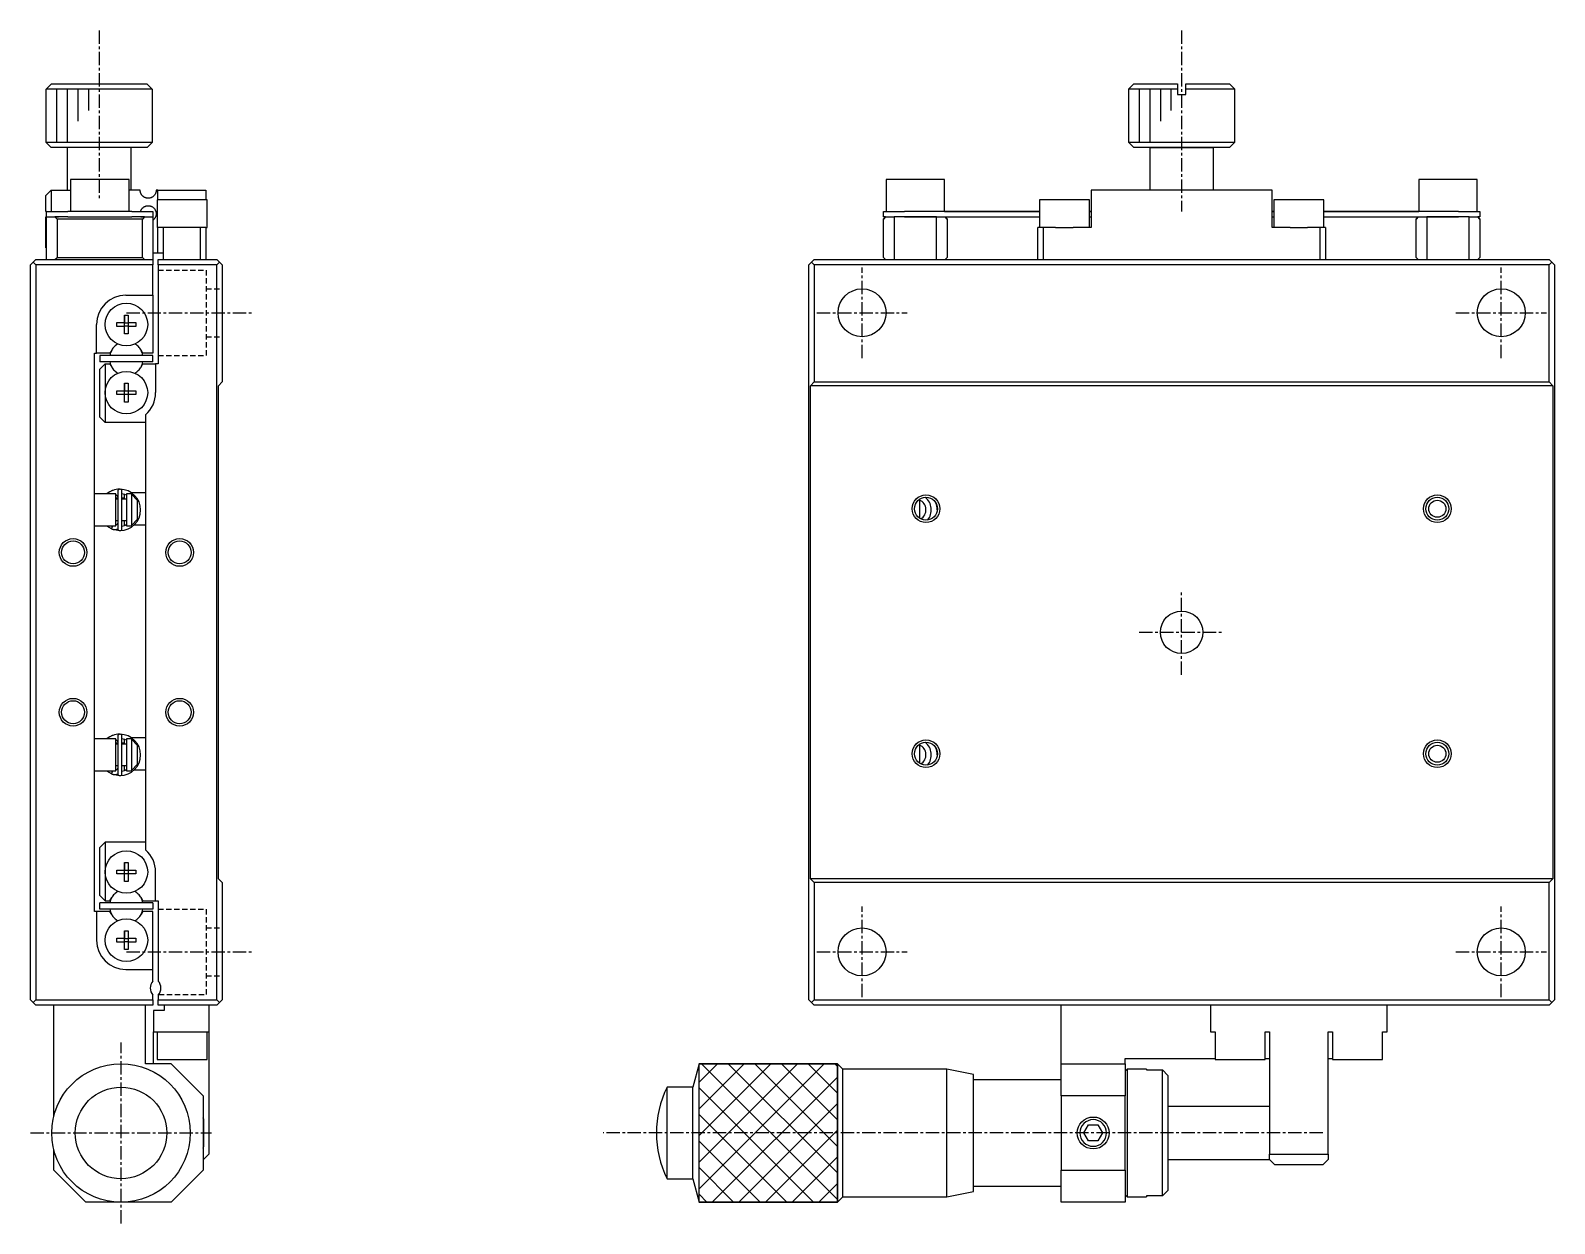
# Model space of a CAD drawing. Extents: x 10 to 370, y 10 to 243.
# Drawn here: x 227 to 370.1, y 87.5 to 199.5 of the extents above; entities that cross this region are included whole.
import ezdxf

# ---------------------------------------------------------------- set-up
doc = ezdxf.new("R2010")
doc.units = 0
doc.linetypes.add('CENTER', pattern=[2, 1.25, -0.25, 0.25, -0.25])
doc.linetypes.add('DASHED', pattern=[0.75, 0.5, -0.25])
doc.layers.get('0').update_dxf_attribs({"linetype": 'CONTINUOUS'})
doc.layers.add('CENTER', color=1, linetype='CENTER')

msp = doc.modelspace()

# ---------------------------------------------------------------- linework, layer by layer
at = {"color": 7, "linetype": 'CONTINUOUS'}
for p, q in [((228.45, 193.5), (228.466026, 193.5)), ((228.45, 193.5), (228.45, 189)), ((228.466026, 194), (228.967813, 194.5)), ((228.466026, 193.5), (228.466026, 194)), ((238.433974, 194), (228.466026, 194)), ((228.967813, 194.5), (237.932187, 194.5)), ((237.932187, 194.5), (238.433974, 194)), ((238.433974, 194), (238.433974, 193.5)), ((238.433974, 193.5), (238.45, 193.5)), ((238.45, 189), (238.45, 193.5)), ((330.555074, 194.5), (330.055074, 194)), ((334.655074, 194), (330.055074, 194)), ((330.055074, 194), (330.055074, 189)), ((330.555074, 194.5), (334.655074, 194.5)), ((334.655074, 194.5), (334.655074, 194)), ((334.655074, 194), (334.655074, 193.5)), ((334.655074, 193.5), (335.455074, 193.5)), ((335.455074, 194.5), (339.555074, 194.5)), ((335.455074, 194), (335.455074, 194.5)), ((340.055074, 194), (335.455074, 194)), ((335.455074, 193.5), (335.455074, 194)), ((340.055074, 194), (339.555074, 194.5)), ((340.055074, 189), (340.055074, 194)), ((228.45, 189), (238.45, 189)), ((228.45, 189), (228.95, 188.5)), ((237.95, 188.5), (238.45, 189)), ((330.055074, 189), (340.055074, 189)), ((330.055074, 189), (330.555074, 188.5)), ((339.555074, 188.5), (340.055074, 189)), ((237.95, 188.5), (228.95, 188.5)), ((230.45, 188.5), (230.45, 184.5)), ((236.45, 184.5), (236.45, 188.5)), ((332.055074, 188.5), (330.555074, 188.5)), ((339.555074, 188.5), (330.555074, 188.5)), ((335.055074, 188.5), (332.055074, 188.5)), ((332.055074, 188.5), (338.055074, 188.5)), ((332.055074, 188.5), (332.055074, 184.5)), ((338.055074, 188.5), (335.055074, 188.5)), ((339.555074, 188.5), (338.055074, 188.5)), ((338.055074, 184.5), (338.055074, 188.5)), ((236.25, 185.5), (230.75, 185.5)), ((230.75, 185.5), (230.75, 182.5)), ((236.25, 182.5), (236.25, 185.5)), ((312.805074, 185.5), (307.305074, 185.5)), ((307.305074, 185.5), (307.305074, 182.5)), ((312.805074, 182.5), (312.805074, 185.5)), ((362.805074, 185.5), (357.305074, 185.5)), ((357.305074, 185.5), (357.305074, 182.5)), ((362.805074, 182.5), (362.805074, 185.5)), ((228.95, 184.5), (228.45, 184)), ((228.45, 182.5), (228.45, 184)), ((228.95, 184.5), (228.95, 182.5)), ((228.95, 184.5), (230.75, 184.5)), ((237.3, 184.5), (236.25, 184.5)), ((237.30079, 184.465709), (237.3, 184.5)), ((237.303148, 184.431464), (237.30079, 184.465709)), ((237.307057, 184.397397), (237.303148, 184.431464)), ((237.3125, 184.363642), (237.307057, 184.397397)), ((237.319014, 184.332199), (237.3125, 184.363642)), ((237.326851, 184.301122), (237.319014, 184.332199)), ((237.335971, 184.270517), (237.326851, 184.301122)), ((237.346142, 184.240994), (237.335971, 184.270517)), ((237.357486, 184.212033), (237.346142, 184.240994)), ((237.369724, 184.184212), (237.357486, 184.212033)), ((237.383017, 184.157025), (237.369724, 184.184212)), ((237.39731, 184.130548), (237.383017, 184.157025)), ((237.406512, 184.114743), (237.39731, 184.130548)), ((237.416061, 184.099224), (237.406512, 184.114743)), ((237.436012, 184.069282), (237.416061, 184.099224)), ((237.457191, 184.040568), (237.436012, 184.069282)), ((237.479055, 184.013666), (237.457191, 184.040568)), ((237.501914, 183.988041), (237.479055, 184.013666)), ((237.525222, 183.964176), (237.501914, 183.988041)), ((237.549311, 183.9416), (237.525222, 183.964176)), ((237.573958, 183.920445), (237.549311, 183.9416)), ((237.600115, 183.899913), (237.573958, 183.920445)), ((237.626694, 183.880879), (237.600115, 183.899913)), ((237.653731, 183.863234), (237.626694, 183.880879)), ((237.680768, 183.847185), (237.653731, 183.863234)), ((237.708095, 183.832466), (237.680768, 183.847185)), ((237.735285, 183.819225), (237.708095, 183.832466)), ((237.762623, 183.807241), (237.735285, 183.819225)), ((237.789949, 183.796527), (237.762623, 183.807241)), ((237.824019, 183.784855), (237.789949, 183.796527)), ((237.858041, 183.774981), (237.824019, 183.784855)), ((237.902474, 183.764654), (237.858041, 183.774981)), ((237.946535, 183.757173), (237.902474, 183.764654)), ((237.990021, 183.752402), (237.946535, 183.757173)), ((238.021771, 183.750531), (237.990021, 183.752402)), ((238.053111, 183.750006), (238.021771, 183.750531)), ((238.081839, 183.750676), (238.053111, 183.750006)), ((238.110156, 183.752416), (238.081839, 183.750676)), ((238.146956, 183.756293), (238.110156, 183.752416)), ((238.182968, 183.761881), (238.146956, 183.756293)), ((238.218137, 183.76909), (238.182968, 183.761881)), ((238.268338, 183.782484), (238.218137, 183.76909)), ((238.316612, 183.798988), (238.268338, 183.782484)), ((238.362158, 183.818048), (238.316612, 183.798988)), ((238.405771, 183.839753), (238.362158, 183.818048)), ((238.447259, 183.863851), (238.405771, 183.839753)), ((238.485878, 183.889664), (238.447259, 183.863851)), ((238.522519, 183.917568), (238.485878, 183.889664)), ((238.557323, 183.94762), (238.522519, 183.917568)), ((238.589895, 183.979408), (238.557323, 183.94762)), ((238.620663, 184.013335), (238.589895, 183.979408)), ((238.649253, 184.049002), (238.620663, 184.013335)), ((238.676045, 184.087001), (238.649253, 184.049002)), ((238.70088, 184.127367), (238.676045, 184.087001)), ((238.721513, 184.165978), (238.70088, 184.127367)), ((238.734241, 184.192882), (238.721513, 184.165978)), ((238.746226, 184.221116), (238.734241, 184.192882)), ((238.757397, 184.250823), (238.746226, 184.221116)), ((238.765088, 184.273837), (238.757397, 184.250823)), ((238.772248, 184.297867), (238.765088, 184.273837)), ((238.776693, 184.31448), (238.772248, 184.297867)), ((238.780866, 184.331674), (238.776693, 184.31448)), ((238.784732, 184.349438), (238.780866, 184.331674)), ((238.788249, 184.36776), (238.784732, 184.349438)), ((238.791382, 184.386628), (238.788249, 184.36776)), ((238.79409, 184.406031), (238.791382, 184.386628)), ((238.79542, 184.417282), (238.79409, 184.406031)), ((238.796595, 184.428746), (238.79542, 184.417282)), ((238.797607, 184.440388), (238.796595, 184.428746)), ((238.798451, 184.45217), (238.797607, 184.440388)), ((238.799119, 184.464059), (238.798451, 184.45217)), ((238.799604, 184.476017), (238.799119, 184.464059)), ((238.7999, 184.488009), (238.799604, 184.476017)), ((238.8, 184.5), (238.7999, 184.488009)), ((238.95, 184.5), (238.8, 184.5)), ((243.6, 183.6), (238.9, 183.6)), ((238.9, 183.6), (238.9, 181)), ((238.95, 184.5), (243.45, 184.5)), ((238.95, 183.6), (238.95, 184.5)), ((243.45, 184.5), (243.45, 183.6)), ((243.6, 181), (243.6, 183.6)), ((326.405074, 183.6), (321.705074, 183.6)), ((321.705074, 183.6), (321.705074, 181)), ((326.405074, 181), (326.405074, 183.6)), ((333.805074, 184.5), (326.555074, 184.5)), ((326.555074, 184.5), (326.555074, 181)), ((336.305074, 184.5), (333.805074, 184.5)), ((343.555074, 184.5), (336.305074, 184.5)), ((343.555074, 181), (343.555074, 184.5)), ((348.405074, 183.6), (343.705074, 183.6)), ((343.705074, 183.6), (343.705074, 181)), ((348.405074, 181), (348.405074, 183.6)), ((228.5, 182.5), (228.45, 182.5)), ((228.45, 179.1), (228.45, 182)), ((228.45, 182), (228.5, 182)), ((228.5, 182), (228.5, 182.5)), ((228.5, 182.5), (230.5, 182.5)), ((228.5, 178), (228.5, 182)), ((228.5, 182), (229.3, 182)), ((229.5, 181.8), (229.3, 182)), ((229.3, 182), (229.62822, 182)), ((229.62822, 182), (229.3, 182)), ((237.5, 181.8), (229.5, 181.8)), ((229.5, 181.8), (229.5, 178.2)), ((230.5, 182), (229.62822, 182)), ((236.5, 182.5), (230.5, 182.5)), ((230.5, 182), (234.95, 182)), ((234.95, 182), (236.5, 182)), ((236.5, 182.5), (238.5, 182.5)), ((237.362908, 182), (236.5, 182)), ((237.327158, 182.5), (237.335495, 182.527993)), ((237.335495, 182.527993), (237.344888, 182.555567)), ((237.344888, 182.555567), (237.355298, 182.582646)), ((237.355298, 182.582646), (237.366904, 182.609644)), ((237.7, 182), (237.362908, 182)), ((237.366904, 182.609644), (237.379499, 182.636048)), ((237.37178, 182), (237.7, 182)), ((237.379499, 182.636048), (237.393279, 182.662237)), ((237.393279, 182.662237), (237.408003, 182.687735)), ((237.408003, 182.687735), (237.423612, 182.712478)), ((237.423612, 182.712478), (237.439505, 182.735653)), ((237.439505, 182.735653), (237.456147, 182.75808)), ((237.456147, 182.75808), (237.473479, 182.779712)), ((237.473479, 182.779712), (237.491729, 182.800832)), ((237.491729, 182.800832), (237.510598, 182.8211)), ((237.7, 182), (237.5, 181.8)), ((237.5, 178.2), (237.5, 181.8)), ((237.510598, 182.8211), (237.530312, 182.840762)), ((237.530312, 182.840762), (237.550568, 182.859523)), ((237.550568, 182.859523), (237.571298, 182.87736)), ((237.571298, 182.87736), (237.593102, 182.894763)), ((237.593102, 182.894763), (237.615309, 182.911183)), ((237.615309, 182.911183), (237.645876, 182.931807)), ((237.645876, 182.931807), (237.676978, 182.950655)), ((237.676978, 182.950655), (237.708462, 182.967721)), ((237.7, 182), (238.5, 182)), ((237.708462, 182.967721), (237.732589, 182.979522)), ((237.732589, 182.979522), (237.756837, 182.99033)), ((237.756837, 182.99033), (237.790616, 183.003719)), ((237.790616, 183.003719), (237.824608, 183.015331)), ((237.824608, 183.015331), (237.858551, 183.025153)), ((237.858551, 183.025153), (237.892848, 183.03335)), ((237.892848, 183.03335), (237.926925, 183.039833)), ((237.926925, 183.039833), (237.96117, 183.044721)), ((237.96117, 183.044721), (237.995052, 183.047984)), ((237.995052, 183.047984), (238.028636, 183.049696)), ((238.028636, 183.049696), (238.072279, 183.049669)), ((238.072279, 183.049669), (238.115215, 183.047159)), ((238.115215, 183.047159), (238.157152, 183.042306)), ((238.157152, 183.042306), (238.198603, 183.035131)), ((238.198603, 183.035131), (238.238913, 183.025818)), ((238.238913, 183.025818), (238.278554, 183.014327)), ((238.278554, 183.014327), (238.316957, 183.000881)), ((238.316957, 183.000881), (238.354227, 182.985526)), ((238.354227, 182.985526), (238.399826, 182.963417)), ((238.399826, 182.963417), (238.44352, 182.93847)), ((238.44352, 182.93847), (238.485088, 182.9109)), ((238.485088, 182.9109), (238.525076, 182.880349)), ((238.5, 182.5), (238.5, 182)), ((238.5, 182), (238.5, 178)), ((238.537649, 181.730175), (238.500025, 181.700018)), ((238.525076, 182.880349), (238.56287, 182.847234)), ((238.574103, 181.763515), (238.537649, 181.730175)), ((238.56287, 182.847234), (238.598959, 182.811026)), ((238.607972, 181.798831), (238.574103, 181.763515)), ((238.598959, 182.811026), (238.632774, 182.772096)), ((238.63976, 181.836661), (238.607972, 181.798831)), ((238.632774, 182.772096), (238.664433, 182.730084)), ((238.669311, 181.876971), (238.63976, 181.836661)), ((238.664433, 182.730084), (238.683077, 182.702136)), ((238.684395, 181.899946), (238.669311, 181.876971)), ((238.683077, 182.702136), (238.700821, 182.672739)), ((238.698844, 181.923833), (238.684395, 181.899946)), ((238.716853, 181.956748), (238.698844, 181.923833)), ((238.700821, 182.672739), (238.717572, 182.64183)), ((238.733682, 181.991626), (238.716853, 181.956748)), ((238.717572, 182.64183), (238.733341, 182.609104)), ((238.733341, 182.609104), (238.740765, 182.592137)), ((238.749222, 182.028727), (238.733682, 181.991626)), ((238.740765, 182.592137), (238.747902, 182.574651)), ((238.747902, 182.574651), (238.757042, 182.550193)), ((238.756338, 182.047833), (238.749222, 182.028727)), ((238.763096, 182.06763), (238.756338, 182.047833)), ((238.757042, 182.550193), (238.765588, 182.524585)), ((238.769462, 182.088166), (238.763096, 182.06763)), ((238.765588, 182.524585), (238.773467, 182.497726)), ((238.774202, 182.104979), (238.769462, 182.088166)), ((238.773467, 182.497726), (238.777194, 182.483545)), ((238.778667, 182.122387), (238.774202, 182.104979)), ((238.777194, 182.483545), (238.780716, 182.468979)), ((238.78282, 182.140383), (238.778667, 182.122387)), ((238.780716, 182.468979), (238.784015, 182.45402)), ((238.786622, 182.158964), (238.78282, 182.140383)), ((238.784015, 182.45402), (238.786662, 182.440808)), ((238.790032, 182.178126), (238.786622, 182.158964)), ((238.786662, 182.440808), (238.789122, 182.427251)), ((238.789122, 182.427251), (238.791377, 182.41337)), ((238.793013, 182.197864), (238.790032, 182.178126)), ((238.791377, 182.41337), (238.793408, 182.39919)), ((238.794639, 182.210507), (238.793013, 182.197864)), ((238.793408, 182.39919), (238.795197, 182.384734)), ((238.796072, 182.223411), (238.794639, 182.210507)), ((238.795197, 182.384734), (238.796724, 182.370024)), ((238.7973, 182.236533), (238.796072, 182.223411)), ((238.796724, 182.370024), (238.797695, 182.358695)), ((238.798312, 182.249828), (238.7973, 182.236533)), ((238.797695, 182.358695), (238.7985, 182.347191)), ((238.799096, 182.263254), (238.798312, 182.249828)), ((238.7985, 182.347191), (238.799135, 182.335554)), ((238.79964, 182.276766), (238.799096, 182.263254)), ((238.799135, 182.335554), (238.799596, 182.323823)), ((238.799596, 182.323823), (238.799881, 182.312039)), ((238.799907, 182.28847), (238.79964, 182.276766)), ((238.799881, 182.312039), (238.799986, 182.300241)), ((238.799986, 182.300241), (238.799907, 182.28847)), ((307.055074, 182), (307.055074, 182.5)), ((307.055074, 182.5), (309.055074, 182.5)), ((307.055074, 182.5), (307.305074, 182.5)), ((307.255074, 182), (307.055074, 181.8)), ((307.055074, 181.8), (307.255074, 182)), ((307.255074, 182), (307.055074, 182)), ((307.055074, 178.2), (307.055074, 181.8)), ((307.255074, 182), (308.055074, 182)), ((308.055074, 182), (308.055074, 178)), ((309.055074, 182), (308.055074, 182)), ((321.705074, 182.5), (309.055074, 182.5)), ((312.055074, 182), (309.055074, 182)), ((309.055074, 182), (312.055074, 182)), ((312.055074, 178), (312.055074, 182)), ((312.055074, 182), (321.705074, 182)), ((312.805074, 182.5), (321.705074, 182.5)), ((313.055074, 181.8), (312.855074, 182)), ((312.855074, 182), (313.055074, 181.8)), ((313.055074, 181.8), (313.055074, 178.2)), ((326.405074, 182.500001), (326.555074, 182.500001)), ((326.555074, 182.5), (326.405074, 182.5)), ((326.405074, 182.5), (326.555074, 182.5)), ((326.555074, 182.5), (326.405074, 182.5)), ((326.405074, 182), (326.555074, 182)), ((343.555074, 182.500001), (343.705074, 182.500001)), ((343.705074, 182.5), (343.555074, 182.5)), ((343.555074, 182.5), (343.705074, 182.5)), ((343.705074, 182.5), (343.555074, 182.5)), ((343.555074, 182), (343.705074, 182)), ((348.405074, 182.5), (357.305074, 182.5)), ((361.055074, 182.5), (348.405074, 182.5)), ((348.405074, 182), (358.055074, 182)), ((357.255074, 182), (357.055074, 181.8)), ((357.055074, 181.8), (357.255074, 182)), ((357.055074, 178.2), (357.055074, 181.8)), ((358.055074, 182), (358.055074, 178)), ((361.055074, 182), (358.055074, 182)), ((358.055074, 182), (361.055074, 182)), ((361.055074, 182.5), (363.055074, 182.5)), ((362.055074, 182), (361.055074, 182)), ((362.055074, 182), (362.855074, 182)), ((362.055074, 178), (362.055074, 182)), ((362.805074, 182.5), (363.055074, 182.5)), ((363.055074, 181.8), (362.855074, 182)), ((362.855074, 182), (363.055074, 181.8)), ((363.055074, 182), (362.855074, 182)), ((363.055074, 182.5), (363.055074, 182)), ((363.055074, 181.8), (363.055074, 178.2)), ((238.9, 181), (238.95, 181)), ((238.95, 178.6), (238.95, 181)), ((239.45, 181), (238.95, 181)), ((239.45, 181), (239.45, 178.6)), ((242.95, 181), (239.45, 181)), ((242.95, 178), (242.95, 181)), ((243.45, 181), (242.95, 181)), ((243.45, 181), (243.6, 181)), ((243.45, 181), (243.45, 178)), ((321.555074, 178), (321.555074, 181)), ((322.055074, 181), (321.555074, 181)), ((322.055074, 181), (322.055074, 178)), ((323.228938, 181), (322.055074, 181)), ((323.228938, 181), (324.88121, 181)), ((326.555074, 181), (324.88121, 181)), ((345.228938, 181), (343.555074, 181)), ((345.228938, 181), (346.88121, 181)), ((348.055074, 181), (346.88121, 181)), ((348.055074, 178), (348.055074, 181)), ((348.555074, 181), (348.055074, 181)), ((348.555074, 181), (348.555074, 178)), ((228.45, 179.1), (228.5, 179.05)), ((227, 177.5), (227.25, 177.75)), ((227, 108.5), (227, 177.5)), ((227.25, 177.75), (227.5, 178)), ((227.5, 177.5), (227.25, 177.75)), ((227.5, 178), (238.5, 178)), ((227.5, 177.5), (227.5, 108.5)), ((238.5, 177.5), (227.5, 177.5)), ((229.3, 178), (229.5, 178.2)), ((229.5, 178.2), (237.5, 178.2)), ((237.5, 178.2), (237.7, 178)), ((238.95, 178.6), (238.5, 178.6)), ((238.5, 178), (238.5, 177.5)), ((238.5, 174.65), (238.5, 177.5)), ((239.45, 178.6), (238.95, 178.6)), ((239, 177.5), (239, 178)), ((239, 178), (244.5, 178)), ((244.5, 177.5), (239, 177.5)), ((239, 177.5), (239, 168.2)), ((239.45, 178.6), (239.45, 178)), ((244.5, 178), (244.75, 177.75)), ((244.75, 177.75), (244.5, 177.5)), ((244.5, 108.5), (244.5, 177.5)), ((245, 177.5), (244.75, 177.75)), ((245, 177.5), (245, 166.5)), ((300.305074, 177.75), (300.055074, 177.5)), ((300.055074, 108.5), (300.055074, 177.5)), ((300.555074, 178), (300.305074, 177.75)), ((300.555074, 177.5), (300.305074, 177.75)), ((300.555074, 178), (369.555074, 178)), ((300.555074, 177.5), (300.555074, 166.5)), ((369.555074, 177.5), (300.555074, 177.5)), ((307.055074, 178.2), (307.255074, 178)), ((312.855074, 178), (313.055074, 178.2)), ((357.055074, 178.2), (357.255074, 178)), ((362.855074, 178), (363.055074, 178.2)), ((369.805074, 177.75), (369.555074, 178)), ((369.805074, 177.75), (369.555074, 177.5)), ((369.555074, 166.5), (369.555074, 177.5)), ((370.055074, 177.5), (369.805074, 177.75)), ((370.055074, 177.5), (370.055074, 108.5)), ((235.95, 174.65), (238.5, 174.65)), ((238.5, 174.65), (238.5, 169.2)), ((233.2, 169.2), (233.2, 171.9)), ((235.113639, 171.72), (235.113639, 172.08)), ((235.113639, 172.08), (235.82, 172.08)), ((235.82, 171.72), (235.113639, 171.72)), ((235.82, 172.786361), (236.18, 172.786361)), ((235.82, 172.08), (235.82, 172.786361)), ((235.82, 172.786361), (235.82, 172.08)), ((235.830372, 172.069628), (235.82, 172.08)), ((235.830372, 171.730372), (235.82, 171.72)), ((235.82, 171.013639), (235.82, 171.72)), ((235.82, 171.013639), (235.82, 171.72)), ((235.830372, 172.069628), (236.169628, 172.069628)), ((235.830372, 171.730372), (235.830372, 172.069628)), ((236.169628, 171.730372), (235.830372, 171.730372)), ((236.169628, 172.069628), (236.18, 172.08)), ((236.169628, 172.069628), (236.169628, 171.730372)), ((236.169628, 171.730372), (236.18, 171.72)), ((236.18, 172.786361), (236.18, 172.08)), ((236.18, 172.08), (236.886361, 172.08)), ((236.18, 171.72), (236.18, 171.013639)), ((236.886361, 171.72), (236.18, 171.72)), ((236.886361, 172.08), (236.886361, 171.72)), ((236.18, 171.013639), (235.82, 171.013639)), ((233, 169.2), (233.2, 169.2)), ((233, 116.8), (233, 169.2)), ((234.455588, 169.2), (233.2, 169.2)), ((238.5, 169), (233.5, 169)), ((233.5, 169), (233.5, 168.4)), ((234.625185, 169.49375), (234.455588, 169.2)), ((237.544412, 169.2), (237.374815, 169.49375)), ((238.5, 169.2), (237.544412, 169.2)), ((238.5, 168.4), (238.5, 169)), ((238.5, 168.4), (233.5, 168.4)), ((233.5, 167.7), (234, 168.2)), ((233.5, 163.2), (233.5, 167.7)), ((234, 168.2), (234, 165.5)), ((234, 168.2), (234.455588, 168.2)), ((234.455588, 168.2), (234.625185, 167.90625)), ((237.374815, 167.90625), (237.544412, 168.2)), ((237.544412, 168.2), (238.75, 168.2)), ((239, 168.2), (238.75, 168.2)), ((238.75, 168.2), (238.75, 165.5)), ((235.82, 166.386361), (236.18, 166.386361)), ((235.82, 165.68), (235.82, 166.386361)), ((235.82, 166.386361), (235.82, 165.68)), ((236.18, 166.386361), (236.18, 165.68)), ((244.65, 166.15), (245, 166.5)), ((244.65, 119.85), (244.65, 166.15)), ((300.205074, 166.15), (300.555074, 166.5)), ((300.205074, 119.85), (300.205074, 166.15)), ((369.905074, 166.15), (300.205074, 166.15)), ((300.555074, 166.5), (369.555074, 166.5)), ((369.555074, 166.5), (369.905074, 166.15)), ((369.905074, 166.15), (369.905074, 119.85)), ((234, 165.5), (234, 162.7)), ((235.113639, 165.32), (235.113639, 165.68)), ((235.113639, 165.68), (235.82, 165.68)), ((235.82, 165.32), (235.113639, 165.32)), ((235.830372, 165.669628), (235.82, 165.68)), ((235.830372, 165.330372), (235.82, 165.32)), ((235.82, 164.613639), (235.82, 165.32)), ((235.82, 164.613639), (235.82, 165.32)), ((236.18, 164.613639), (235.82, 164.613639)), ((235.830372, 165.669628), (236.169628, 165.669628)), ((235.830372, 165.330372), (235.830372, 165.669628)), ((236.169628, 165.330372), (235.830372, 165.330372)), ((236.169628, 165.669628), (236.18, 165.68)), ((236.169628, 165.669628), (236.169628, 165.330372)), ((236.169628, 165.330372), (236.18, 165.32)), ((236.18, 165.68), (236.886361, 165.68)), ((236.18, 165.32), (236.18, 164.613639)), ((236.886361, 165.32), (236.18, 165.32)), ((236.886361, 165.68), (236.886361, 165.32)), ((234, 162.7), (233.5, 163.2)), ((237.8, 163.420938), (237.8, 155.675)), ((237.8, 162.7), (234, 162.7)), ((235, 156), (233, 156)), ((234.628338, 156.277274), (234.610415, 156.269492)), ((234.665157, 156.292762), (234.628106, 156.278165)), ((234.628106, 156.278165), (234.629372, 156.278433)), ((234.631769, 156.277931), (234.629372, 156.278433)), ((234.629372, 156.278433), (234.629678, 156.277705)), ((234.667969, 156.29377), (234.665157, 156.292762)), ((234.669398, 156.294277), (234.667969, 156.29377)), ((234.673707, 156.295784), (234.669398, 156.294277)), ((234.6749, 156.296196), (234.673707, 156.295784)), ((234.676817, 156.296852), (234.6749, 156.296196)), ((234.677866, 156.297209), (234.676817, 156.296852)), ((234.680506, 156.298097), (234.677866, 156.297209)), ((234.682599, 156.298793), (234.680506, 156.298097)), ((234.683862, 156.29921), (234.682599, 156.298793)), ((234.685039, 156.299595), (234.683862, 156.29921)), ((234.686351, 156.300022), (234.685039, 156.299595)), ((235, 153), (235, 156)), ((235.198494, 156.240091), (235.198494, 152.740091)), ((235.588494, 152.740091), (235.588494, 156.240091)), ((235.588548, 156.033404), (236.000149, 155.922858)), ((235.8, 155.991877), (235.8, 155.5)), ((236, 156), (236, 153)), ((236.5, 156), (236, 156)), ((237.8, 156.1), (236.482073, 156.1)), ((236.5, 155.945683), (236.5, 156)), ((236.5, 153.054317), (236.5, 155.945683)), ((236.5, 155.945683), (237, 155.416515)), ((235.198494, 155.6), (235, 155.6)), ((235.198494, 155.5), (235, 155.5)), ((235.000019, 155.925362), (235.00277, 155.924337)), ((235.00277, 155.924337), (235.016743, 155.918646)), ((235.016743, 155.918646), (235.030409, 155.912255)), ((235.030409, 155.912255), (235.043733, 155.905183)), ((235.043733, 155.905183), (235.056682, 155.897449)), ((235.056682, 155.897449), (235.069223, 155.889076)), ((235.069223, 155.889076), (235.081327, 155.880086)), ((235.081327, 155.880086), (235.092964, 155.870503)), ((235.092964, 155.870503), (235.104106, 155.860353)), ((235.104106, 155.860353), (235.114726, 155.849664)), ((235.114726, 155.849664), (235.124801, 155.838462)), ((235.124801, 155.838462), (235.134307, 155.826777)), ((235.134307, 155.826777), (235.143222, 155.81464)), ((235.143222, 155.81464), (235.151527, 155.80208)), ((235.151527, 155.80208), (235.159202, 155.789129)), ((235.159202, 155.789129), (235.166231, 155.775819)), ((235.166231, 155.775819), (235.172599, 155.762184)), ((235.172599, 155.762184), (235.178292, 155.748256)), ((235.178292, 155.748256), (235.183297, 155.73407)), ((235.183297, 155.73407), (235.187604, 155.719659)), ((235.187604, 155.719659), (235.191205, 155.705057)), ((235.191205, 155.705057), (235.194091, 155.690301)), ((235.194091, 155.690301), (235.196256, 155.675423)), ((235.196256, 155.675423), (235.197697, 155.660461)), ((235.197697, 155.660461), (235.19841, 155.645448)), ((235.19841, 155.645448), (235.198494, 155.638411)), ((235.8, 155.6), (235.588494, 155.6)), ((236, 155.5), (235.588494, 155.5)), ((237, 155.416515), (237, 153.583485)), ((237.8, 155.675), (237.8, 153.525)), ((310.455074, 155.416515), (310.455074, 155.492448)), ((310.455074, 155.416515), (310.455074, 153.708022)), ((235, 153.5), (235.198494, 153.5)), ((235.03802, 153.071862), (235.024582, 153.0651)), ((235.051097, 153.07929), (235.03802, 153.071862)), ((235.063781, 153.087362), (235.051097, 153.07929)), ((235.076043, 153.096056), (235.063781, 153.087362)), ((235.087853, 153.105351), (235.076043, 153.096056)), ((235.099183, 153.115219), (235.087853, 153.105351)), ((235.110006, 153.125637), (235.099183, 153.115219)), ((235.120299, 153.136577), (235.110006, 153.125637)), ((235.130037, 153.148011), (235.120299, 153.136577)), ((235.139199, 153.15991), (235.130037, 153.148011)), ((235.147764, 153.172245), (235.139199, 153.15991)), ((235.155712, 153.184985), (235.147764, 153.172245)), ((235.163027, 153.198099), (235.155712, 153.184985)), ((235.169691, 153.211556), (235.163027, 153.198099)), ((235.175691, 153.225322), (235.169691, 153.211556)), ((235.181013, 153.239365), (235.175691, 153.225322)), ((235.185646, 153.253651), (235.181013, 153.239365)), ((235.189578, 153.268147), (235.185646, 153.253651)), ((235.192802, 153.282819), (235.189578, 153.268147)), ((235.195311, 153.297631), (235.192802, 153.282819)), ((235.197098, 153.312549), (235.195311, 153.297631)), ((235.19816, 153.327538), (235.197098, 153.312549)), ((235.198494, 153.341772), (235.19816, 153.327538)), ((235.588494, 153.5), (236, 153.5)), ((235.8, 153.5), (235.8, 153.1)), ((235.8, 153.1), (236, 153.1)), ((237, 153.583485), (236.5, 153.054317)), ((236.751317, 153.1), (237.8, 153.1)), ((237.8, 153.525), (237.8, 132.675)), ((312.122177, 154.490091), (312.122177, 154.46994)), ((233, 153), (235, 153)), ((234.145563, 152.999777), (234.628526, 152.702829)), ((234.59923, 152.715658), (235.366346, 152.546374)), ((234.619421, 152.706754), (234.7237, 153.00001)), ((234.624753, 152.711491), (234.624924, 152.716823)), ((234.625116, 152.707294), (234.624753, 152.711491)), ((234.624924, 152.716823), (234.62563, 152.723253)), ((234.626011, 152.704259), (234.625116, 152.707294)), ((234.62563, 152.723253), (234.626864, 152.730739)), ((234.627433, 152.702407), (234.626011, 152.704259)), ((234.626864, 152.730739), (234.628619, 152.739231)), ((234.629372, 152.70175), (234.627433, 152.702407)), ((234.628106, 152.702018), (234.658283, 152.689943)), ((234.628619, 152.739231), (234.630883, 152.748672)), ((234.630883, 152.748672), (234.633641, 152.758999)), ((234.633641, 152.758999), (234.636875, 152.770143)), ((234.636875, 152.770143), (234.640562, 152.78203)), ((234.640562, 152.78203), (234.644679, 152.79458)), ((234.644679, 152.79458), (234.649197, 152.807709)), ((234.649197, 152.807709), (234.654087, 152.82133)), ((234.654087, 152.82133), (234.659315, 152.835351)), ((234.658283, 152.689943), (234.690714, 152.678761)), ((234.659315, 152.835351), (234.664848, 152.849679)), ((234.664848, 152.849679), (234.670647, 152.864219)), ((234.670647, 152.864219), (234.676675, 152.878872)), ((234.676675, 152.878872), (234.682891, 152.893542)), ((234.682891, 152.893542), (234.689253, 152.90813)), ((234.689253, 152.90813), (234.695719, 152.922539)), ((234.690714, 152.678761), (234.723654, 152.669216)), ((234.695719, 152.922539), (234.702246, 152.936672)), ((234.702246, 152.936672), (234.70879, 152.950435)), ((234.70879, 152.950435), (234.715308, 152.963737)), ((234.715308, 152.963737), (234.721755, 152.976487)), ((234.721755, 152.976487), (234.728089, 152.988602)), ((234.723654, 152.669216), (234.75702, 152.66133)), ((234.728089, 152.988602), (234.734268, 153)), ((234.75702, 152.66133), (234.79073, 152.655123)), ((234.79073, 152.655123), (234.824702, 152.650608)), ((234.824702, 152.650608), (234.858853, 152.647797)), ((234.858853, 152.647797), (234.893099, 152.646696)), ((234.893099, 152.646696), (234.927357, 152.647307)), ((234.927357, 152.647307), (234.961541, 152.649629)), ((234.961541, 152.649629), (234.99557, 152.653656)), ((234.99557, 152.653656), (235.02936, 152.659379)), ((235.010817, 153.059022), (235.000023, 153.054822)), ((235.024582, 153.0651), (235.010817, 153.059022)), ((235.02936, 152.659379), (235.062829, 152.666783)), ((235.062829, 152.666783), (235.095893, 152.67585)), ((235.095893, 152.67585), (235.128473, 152.686559)), ((235.128473, 152.686559), (235.160489, 152.698885)), ((235.160489, 152.698885), (235.191862, 152.712796)), ((235.191862, 152.712796), (235.20001, 152.716721)), ((236.00019, 153.057679), (235.588515, 152.946464)), ((236, 153), (236.5, 153)), ((236.5, 153), (236.5, 153.054317)), ((234.628338, 133.277274), (234.610415, 133.269492)), ((234.665157, 133.292762), (234.628106, 133.278165)), ((234.628106, 133.278165), (234.629372, 133.278433)), ((234.631769, 133.277931), (234.629372, 133.278433)), ((234.629372, 133.278433), (234.629678, 133.277705)), ((234.667969, 133.29377), (234.665157, 133.292762)), ((234.669398, 133.294277), (234.667969, 133.29377)), ((234.673707, 133.295784), (234.669398, 133.294277)), ((234.6749, 133.296196), (234.673707, 133.295784)), ((234.676817, 133.296852), (234.6749, 133.296196)), ((234.677866, 133.297209), (234.676817, 133.296852)), ((234.680506, 133.298097), (234.677866, 133.297209)), ((234.682599, 133.298793), (234.680506, 133.298097)), ((234.683862, 133.29921), (234.682599, 133.298793)), ((234.685039, 133.299595), (234.683862, 133.29921)), ((234.686351, 133.300022), (234.685039, 133.299595)), ((235.198494, 133.240091), (235.198494, 129.740091)), ((235.588494, 129.740091), (235.588494, 133.240091)), ((237.8, 133.1), (236.482073, 133.1)), ((235, 133), (233, 133)), ((235, 130), (235, 133)), ((235.198494, 132.6), (235, 132.6)), ((235.198494, 132.5), (235, 132.5)), ((235.000019, 132.925362), (235.00277, 132.924337)), ((235.00277, 132.924337), (235.016743, 132.918646)), ((235.016743, 132.918646), (235.030409, 132.912255)), ((235.030409, 132.912255), (235.043733, 132.905183)), ((235.043733, 132.905183), (235.056682, 132.897449)), ((235.056682, 132.897449), (235.069223, 132.889076)), ((235.069223, 132.889076), (235.081327, 132.880086)), ((235.081327, 132.880086), (235.092964, 132.870503)), ((235.092964, 132.870503), (235.104106, 132.860353)), ((235.104106, 132.860353), (235.114726, 132.849664)), ((235.114726, 132.849664), (235.124801, 132.838462)), ((235.124801, 132.838462), (235.134307, 132.826777)), ((235.134307, 132.826777), (235.143222, 132.81464)), ((235.143222, 132.81464), (235.151527, 132.80208)), ((235.151527, 132.80208), (235.159202, 132.789129)), ((235.159202, 132.789129), (235.166231, 132.775819)), ((235.166231, 132.775819), (235.172599, 132.762184)), ((235.172599, 132.762184), (235.178292, 132.748256)), ((235.178292, 132.748256), (235.183297, 132.73407)), ((235.183297, 132.73407), (235.187604, 132.719659)), ((235.187604, 132.719659), (235.191205, 132.705057)), ((235.191205, 132.705057), (235.194091, 132.690301)), ((235.194091, 132.690301), (235.196256, 132.675423)), ((235.196256, 132.675423), (235.197697, 132.660461)), ((235.197697, 132.660461), (235.19841, 132.645448)), ((235.19841, 132.645448), (235.198494, 132.638411)), ((235.8, 132.6), (235.588494, 132.6)), ((236, 132.5), (235.588494, 132.5)), ((235.588548, 133.033404), (236.000149, 132.922858)), ((235.8, 132.991877), (235.8, 132.5)), ((236, 133), (236, 130)), ((236.5, 133), (236, 133)), ((236.5, 132.945683), (236.5, 133)), ((236.5, 130.054317), (236.5, 132.945683)), ((236.5, 132.945683), (237, 132.416515)), ((237, 132.416515), (237, 130.583485)), ((237.8, 132.675), (237.8, 130.525)), ((310.455074, 132.416515), (310.455074, 132.492448)), ((310.455074, 132.416515), (310.455074, 130.708022)), ((235, 130.5), (235.198494, 130.5)), ((235.155712, 130.184985), (235.147764, 130.172245)), ((235.163027, 130.198099), (235.155712, 130.184985)), ((235.169691, 130.211556), (235.163027, 130.198099)), ((235.175691, 130.225322), (235.169691, 130.211556)), ((235.181013, 130.239365), (235.175691, 130.225322)), ((235.185646, 130.253651), (235.181013, 130.239365)), ((235.189578, 130.268147), (235.185646, 130.253651)), ((235.192802, 130.282819), (235.189578, 130.268147)), ((235.195311, 130.297631), (235.192802, 130.282819)), ((235.197098, 130.312549), (235.195311, 130.297631)), ((235.19816, 130.327538), (235.197098, 130.312549)), ((235.198494, 130.341772), (235.19816, 130.327538)), ((235.588494, 130.5), (236, 130.5)), ((235.8, 130.5), (235.8, 130.1)), ((237, 130.583485), (236.5, 130.054317)), ((237.8, 130.525), (237.8, 122.579062)), ((312.122177, 131.490091), (312.122177, 131.46994)), ((233, 130), (235, 130)), ((234.145563, 129.999777), (234.628526, 129.702829)), ((234.59923, 129.715658), (234.6189, 129.706991)), ((234.6189, 129.706991), (235.366346, 129.546374)), ((234.619421, 129.706754), (234.7237, 130.00001)), ((234.624753, 129.711491), (234.624924, 129.716823)), ((234.625116, 129.707294), (234.624753, 129.711491)), ((234.624924, 129.716823), (234.62563, 129.723253)), ((234.626011, 129.704259), (234.625116, 129.707294)), ((234.62563, 129.723253), (234.626864, 129.730739)), ((234.627433, 129.702407), (234.626011, 129.704259)), ((234.626864, 129.730739), (234.628619, 129.739231)), ((234.629372, 129.70175), (234.627433, 129.702407)), ((234.628106, 129.702018), (234.658283, 129.689943)), ((234.628619, 129.739231), (234.630883, 129.748672)), ((234.630883, 129.748672), (234.633641, 129.758999)), ((234.633641, 129.758999), (234.636875, 129.770143)), ((234.636875, 129.770143), (234.640562, 129.78203)), ((234.640562, 129.78203), (234.644679, 129.79458)), ((234.644679, 129.79458), (234.649197, 129.807709)), ((234.649197, 129.807709), (234.654087, 129.82133)), ((234.654087, 129.82133), (234.659315, 129.835351)), ((234.658283, 129.689943), (234.690714, 129.678761)), ((234.659315, 129.835351), (234.664848, 129.849679)), ((234.664848, 129.849679), (234.670647, 129.864219)), ((234.670647, 129.864219), (234.676675, 129.878872)), ((234.676675, 129.878872), (234.682891, 129.893542)), ((234.682891, 129.893542), (234.689253, 129.90813)), ((234.689253, 129.90813), (234.695719, 129.922539)), ((234.690714, 129.678761), (234.723654, 129.669216)), ((234.695719, 129.922539), (234.702246, 129.936672)), ((234.702246, 129.936672), (234.70879, 129.950435)), ((234.70879, 129.950435), (234.715308, 129.963737)), ((234.715308, 129.963737), (234.721755, 129.976487)), ((234.721755, 129.976487), (234.728089, 129.988602)), ((234.723654, 129.669216), (234.75702, 129.66133)), ((234.728089, 129.988602), (234.734268, 130)), ((234.75702, 129.66133), (234.79073, 129.655123)), ((234.79073, 129.655123), (234.824702, 129.650608)), ((234.824702, 129.650608), (234.858853, 129.647797)), ((234.858853, 129.647797), (234.893099, 129.646696)), ((234.893099, 129.646696), (234.927357, 129.647307)), ((234.927357, 129.647307), (234.961541, 129.649629)), ((234.961541, 129.649629), (234.99557, 129.653656)), ((234.99557, 129.653656), (235.02936, 129.659379)), ((235.010817, 130.059022), (235.000023, 130.054822)), ((235.024582, 130.0651), (235.010817, 130.059022)), ((235.03802, 130.071862), (235.024582, 130.0651)), ((235.02936, 129.659379), (235.062829, 129.666783)), ((235.051097, 130.07929), (235.03802, 130.071862)), ((235.063781, 130.087362), (235.051097, 130.07929)), ((235.062829, 129.666783), (235.095893, 129.67585)), ((235.076043, 130.096056), (235.063781, 130.087362)), ((235.087853, 130.105351), (235.076043, 130.096056)), ((235.099183, 130.115219), (235.087853, 130.105351)), ((235.095893, 129.67585), (235.128473, 129.686559)), ((235.110006, 130.125637), (235.099183, 130.115219)), ((235.120299, 130.136577), (235.110006, 130.125637)), ((235.130037, 130.148011), (235.120299, 130.136577)), ((235.128473, 129.686559), (235.160489, 129.698885)), ((235.139199, 130.15991), (235.130037, 130.148011)), ((235.147764, 130.172245), (235.139199, 130.15991)), ((235.160489, 129.698885), (235.191862, 129.712796)), ((235.191862, 129.712796), (235.20001, 129.716721)), ((236.00019, 130.057679), (235.588515, 129.946464)), ((235.8, 130.1), (236, 130.1)), ((236, 130), (236.5, 130)), ((236.5, 130), (236.5, 130.054317)), ((236.751317, 130.1), (237.8, 130.1)), ((233.5, 122.8), (234, 123.3)), ((234, 123.3), (234, 120.5)), ((237.8, 123.3), (234, 123.3)), ((233.5, 118.3), (233.5, 122.8)), ((234, 120.5), (234, 117.8)), ((235.113639, 120.32), (235.113639, 120.68)), ((235.113639, 120.68), (235.82, 120.68)), ((235.82, 120.32), (235.113639, 120.32)), ((235.82, 121.386361), (236.18, 121.386361)), ((235.82, 120.68), (235.82, 121.386361)), ((235.82, 121.386361), (235.82, 120.68)), ((235.830372, 120.669628), (235.82, 120.68)), ((235.830372, 120.330372), (235.82, 120.32)), ((235.82, 119.613639), (235.82, 120.32)), ((235.82, 119.613639), (235.82, 120.32)), ((235.830372, 120.669628), (236.169628, 120.669628)), ((235.830372, 120.330372), (235.830372, 120.669628)), ((236.169628, 120.330372), (235.830372, 120.330372)), ((236.169628, 120.669628), (236.18, 120.68)), ((236.169628, 120.669628), (236.169628, 120.330372)), ((236.169628, 120.330372), (236.18, 120.32)), ((236.18, 121.386361), (236.18, 120.68)), ((236.18, 120.68), (236.886361, 120.68)), ((236.18, 120.32), (236.18, 119.613639)), ((236.886361, 120.32), (236.18, 120.32)), ((236.886361, 120.68), (236.886361, 120.32)), ((238.75, 117.8), (238.75, 120.5)), ((236.18, 119.613639), (235.82, 119.613639)), ((245, 119.5), (244.65, 119.85)), ((245, 119.5), (245, 108.5)), ((300.555074, 119.5), (300.205074, 119.85)), ((369.905074, 119.85), (300.205074, 119.85)), ((369.555074, 119.5), (300.555074, 119.5)), ((300.555074, 119.5), (300.555074, 108.5)), ((369.905074, 119.85), (369.555074, 119.5)), ((369.555074, 108.5), (369.555074, 119.5)), ((234, 117.8), (233.5, 118.3)), ((233.5, 117), (233.5, 117.6)), ((238.5, 117.6), (233.5, 117.6)), ((234, 117.8), (234.455588, 117.8)), ((234.455588, 117.8), (234.625185, 118.09375)), ((237.374815, 118.09375), (237.544412, 117.8)), ((237.544412, 117.8), (238.75, 117.8)), ((238.5, 117.6), (238.5, 117)), ((238.75, 117.8), (239, 117.8)), ((239, 117.8), (239, 110.261438)), ((233.2, 116.8), (233, 116.8)), ((233.2, 116.8), (233.2, 114.1)), ((234.455588, 116.8), (233.2, 116.8)), ((238.5, 117), (233.5, 117)), ((234.625185, 116.50625), (234.455588, 116.8)), ((237.544412, 116.8), (237.374815, 116.50625)), ((238.5, 116.8), (237.544412, 116.8)), ((238.5, 111.35), (238.5, 116.8)), ((235.82, 114.986361), (236.18, 114.986361)), ((235.82, 114.28), (235.82, 114.986361)), ((235.82, 114.986361), (235.82, 114.28)), ((236.18, 114.986361), (236.18, 114.28)), ((235.113639, 113.92), (235.113639, 114.28)), ((235.113639, 114.28), (235.82, 114.28)), ((235.82, 113.92), (235.113639, 113.92)), ((235.830372, 114.269628), (235.82, 114.28)), ((235.830372, 113.930372), (235.82, 113.92)), ((235.82, 113.213639), (235.82, 113.92)), ((235.82, 113.213639), (235.82, 113.92)), ((236.18, 113.213639), (235.82, 113.213639)), ((235.830372, 114.269628), (236.169628, 114.269628)), ((235.830372, 113.930372), (235.830372, 114.269628)), ((236.169628, 113.930372), (235.830372, 113.930372)), ((236.169628, 114.269628), (236.18, 114.28)), ((236.169628, 114.269628), (236.169628, 113.930372)), ((236.169628, 113.930372), (236.18, 113.92)), ((236.18, 114.28), (236.886361, 114.28)), ((236.18, 113.92), (236.18, 113.213639)), ((236.886361, 113.92), (236.18, 113.92)), ((236.886361, 114.28), (236.886361, 113.92)), ((235.95, 111.35), (238.5, 111.35)), ((238.5, 110.261438), (238.5, 111.35)), ((238.5, 108.5), (238.5, 108.938562)), ((239, 108.938562), (239, 108.5)), ((227, 108.5), (227.25, 108.25)), ((227.25, 108.25), (227.5, 108.5)), ((227.5, 108), (227.25, 108.25)), ((227.5, 108.5), (238.5, 108.5)), ((238.5, 108), (227.5, 108)), ((229.2, 97.599996), (229.2, 108)), ((237.8, 102.5), (237.8, 108)), ((238.5, 108.5), (238.5, 108)), ((239.55, 107.5), (238.55, 107.5)), ((238.55, 107.5), (238.55, 105.5)), ((239, 108.5), (244.5, 108.5)), ((239, 108), (239, 108.5)), ((244.5, 108), (239, 108)), ((239.55, 108), (239.55, 107.5)), ((243.75, 108), (243.75, 105.5)), ((244.5, 108.5), (244.75, 108.25)), ((244.75, 108.25), (244.5, 108)), ((244.75, 108.25), (245, 108.5)), ((300.055074, 108.5), (300.305074, 108.25)), ((300.305074, 108.25), (300.555074, 108.5)), ((300.305074, 108.25), (300.555074, 108)), ((300.555074, 108.5), (369.555074, 108.5)), ((369.555074, 108), (300.555074, 108)), ((323.755074, 102.5), (323.755074, 108)), ((337.755074, 108), (337.755074, 105.5)), ((354.355074, 105.5), (354.355074, 108)), ((369.555074, 108.5), (369.805074, 108.25)), ((369.555074, 108), (369.805074, 108.25)), ((369.805074, 108.25), (370.055074, 108.5)), ((238.55, 105.5), (243.75, 105.5)), ((238.55, 102.5), (238.55, 105.5)), ((238.9, 105.5), (238.9, 102.9)), ((243.6, 102.9), (243.6, 105.5)), ((243.75, 105.5), (243.75, 94)), ((337.755074, 105.5), (338.205074, 105.5)), ((338.205074, 105.5), (338.205074, 102.9)), ((342.905074, 105.5), (343.305074, 105.5)), ((342.905074, 102.9), (342.905074, 105.5)), ((343.305074, 105.5), (343.305074, 94)), ((348.805074, 105.5), (349.205074, 105.5)), ((348.805074, 94), (348.805074, 105.5)), ((349.205074, 105.5), (349.205074, 102.9)), ((353.905074, 105.5), (354.355074, 105.5)), ((353.905074, 102.9), (353.905074, 105.5)), ((329.755074, 103), (338.205074, 103)), ((329.755074, 102.5), (329.755074, 103)), ((342.905074, 103), (343.305074, 103)), ((348.805074, 103), (349.205074, 103)), ((240.2, 102.5), (237.8, 102.5)), ((238.9, 102.9), (243.6, 102.9)), ((243.2, 99.5), (240.2, 102.5)), ((289.755067, 102.499999), (289.165579, 100.3)), ((289.755067, 102.499999), (302.755068, 102.499999)), ((289.755067, 89.500001), (289.755067, 102.499999)), ((302.755068, 96.000043), (302.755068, 102.499999)), ((303.25507, 101.999996), (302.755068, 102.499999)), ((302.755068, 102.499999), (302.755068, 89.500001)), ((303.25507, 96.000039), (303.25507, 101.999996)), ((313.005075, 101.999996), (303.25507, 101.999996)), ((313.005075, 96.000039), (313.005075, 101.999996)), ((315.505074, 101.499997), (313.005075, 101.999996)), ((323.755074, 99.5), (323.755074, 102.5)), ((323.755074, 102.5), (329.755074, 102.5)), ((329.755074, 102.5), (329.755074, 99.5)), ((329.955074, 102), (329.755074, 101.8)), ((329.955074, 102), (329.955074, 90)), ((331.755074, 102), (329.955074, 102)), ((331.755074, 102), (331.755074, 101.91608)), ((331.755074, 101.91608), (333.255074, 101.91608)), ((333.255074, 90.08392), (333.255074, 101.91608)), ((333.255074, 101.91608), (333.755074, 101.408327)), ((338.205074, 102.9), (340.555074, 102.9)), ((340.555074, 102.9), (342.905074, 102.9)), ((349.205074, 102.9), (351.555074, 102.9)), ((351.555074, 102.9), (353.905074, 102.9)), ((286.755068, 96.000028), (286.755068, 100.3)), ((289.165579, 100.3), (286.755068, 100.3)), ((289.165579, 96.000028), (289.165579, 100.3)), ((315.505074, 96.000036), (315.505074, 101.499997)), ((323.755074, 101), (315.505074, 101)), ((333.755074, 101.408327), (333.755074, 90.591673)), ((243.2, 99.5), (243.2, 92.5)), ((329.755074, 99.5), (323.755074, 99.5)), ((323.755074, 99.5), (323.755074, 92.5)), ((329.755074, 92.5), (329.755074, 99.5)), ((243.287358, 97.25), (243.2, 97.424716)), ((343.305074, 98.499996), (333.755074, 98.499996)), ((243.287358, 94.75), (243.287358, 97.25)), ((286.755068, 91.7), (286.755068, 96.000028)), ((289.165579, 91.7), (289.165579, 96.000028)), ((289.755067, 89.500001), (289.755067, 96.000043)), ((303.25507, 90.000004), (303.25507, 96.000039)), ((313.005075, 90.000004), (313.005075, 96.000039)), ((315.505074, 90.500003), (315.505074, 96.000036)), ((325.889049, 96), (326.322061, 96.75)), ((326.322061, 95.25), (325.889049, 96)), ((326.322061, 96.75), (327.188087, 96.75)), ((327.188087, 96.75), (327.621099, 96)), ((327.621099, 96), (327.188087, 95.25)), ((243.2, 94.575284), (243.287358, 94.75)), ((327.188087, 95.25), (326.322061, 95.25)), ((229.2, 92.5), (229.2, 94.400004)), ((243.2, 93.5), (243.25, 93.5)), ((243.25, 93.5), (243.2, 93.45)), ((243.25, 93.5), (243.75, 94)), ((333.755074, 93.500004), (343.30507, 93.500004)), ((343.305074, 94), (348.805074, 94)), ((343.305074, 93.5), (343.305074, 94)), ((343.305074, 93.5), (343.805074, 93)), ((348.305074, 93), (343.805074, 93)), ((348.305074, 93), (348.805074, 93.5)), ((348.805074, 94), (348.805074, 93.5)), ((229.2, 92.5), (232.2, 89.5)), ((240.2, 89.5), (243.2, 92.5)), ((286.755068, 91.7), (289.165579, 91.7)), ((289.165579, 91.7), (289.755067, 89.500001)), ((323.755074, 92.5), (329.755074, 92.5)), ((323.755074, 89.5), (323.755074, 92.5)), ((329.755074, 92.5), (329.755074, 89.5)), ((313.005075, 90.000004), (315.505074, 90.500003)), ((315.505074, 91), (323.755074, 91)), ((329.755074, 90.2), (329.955074, 90)), ((333.755074, 90.591673), (333.255074, 90.08392)), ((235.5, 89.5), (232.2, 89.5)), ((240.2, 89.5), (235.5, 89.5)), ((302.755068, 89.500001), (289.755067, 89.500001)), ((302.755068, 89.500001), (303.25507, 90.000004)), ((303.25507, 90.000004), (313.005075, 90.000004)), ((329.755074, 89.5), (323.755074, 89.5)), ((329.955074, 90), (331.755074, 90)), ((333.255074, 90.08392), (331.755074, 90.08392)), ((331.755074, 90.08392), (331.755074, 90))]:
    msp.add_line(p, q, dxfattribs=at)
at = {"color": 3, "linetype": 'CONTINUOUS'}
for p, q in [((229.45, 194), (229.45, 189)), ((230.45, 194), (230.45, 189)), ((231.45, 194), (231.45, 191)), ((232.45, 194), (232.45, 192)), ((331.055074, 194), (331.055074, 189)), ((332.055074, 194), (332.055074, 189)), ((333.055074, 194), (333.055074, 191)), ((334.055074, 194), (334.055074, 192)), ((289.755067, 96.000043), (289.755067, 102.499999)), ((302.755068, 102.499999), (289.755067, 102.499999)), ((289.755067, 100.755067), (291.499999, 102.499999)), ((289.755067, 98.255067), (293.999999, 102.499999)), ((289.755067, 95.755067), (296.499999, 102.499999)), ((289.755067, 93.255067), (298.999999, 102.499999)), ((289.755067, 90.755067), (301.499999, 102.499999)), ((290.000001, 102.499999), (302.755068, 89.744932)), ((292.500001, 102.499999), (302.755068, 92.244932)), ((295.000001, 102.499999), (302.755068, 94.744932)), ((297.500001, 102.499999), (302.755068, 97.244932)), ((300.000001, 102.499999), (302.755068, 99.744932)), ((302.500001, 102.499999), (302.755068, 102.244932)), ((289.755067, 100.244933), (300.499999, 89.500001)), ((291.000001, 89.500001), (302.755068, 101.255068)), ((293.500001, 89.500001), (302.755068, 98.755068)), ((289.755067, 97.744933), (297.999999, 89.500001)), ((296.000001, 89.500001), (302.755068, 96.255068)), ((302.755068, 89.500001), (302.755068, 96.000043)), ((289.755067, 95.244933), (295.499999, 89.500001)), ((298.500001, 89.500001), (302.755068, 93.755068)), ((289.755067, 92.744933), (292.999999, 89.500001)), ((289.755067, 90.244933), (290.499999, 89.500001)), ((301.000001, 89.500001), (302.755068, 91.255068)), ((289.755067, 89.500001), (302.755068, 89.500001))]:
    msp.add_line(p, q, dxfattribs=at)
at = {"color": 3, "linetype": 'DASHED'}
for p, q in [((239, 177), (243.5, 177)), ((243.5, 177), (243.5, 169)), ((243.5, 175.25), (245, 175.25)), ((243.5, 170.75), (245, 170.75)), ((239, 169), (243.5, 169)), ((239, 117), (243.5, 117)), ((243.5, 117), (243.5, 109)), ((243.5, 115.25), (245, 115.25)), ((243.5, 110.75), (245, 110.75)), ((239.05, 109), (243.5, 109))]:
    msp.add_line(p, q, dxfattribs=at)
at = {"color": 7, "linetype": 'CONTINUOUS'}
for centre, radius in [((305.055074, 173), 2.25), ((365.055074, 173), 2.25), ((236, 171.9), 2), ((236, 165.5), 2), ((311.055074, 154.6), 1.075), ((359.055074, 154.6), 1.075), ((359.055074, 154.6), 0.8), ((231, 150.5), 1.075), ((241, 150.5), 1.075), ((335.055074, 143), 2), ((231, 135.5), 1.075), ((241, 135.5), 1.075), ((311.055074, 131.6), 1.075), ((359.055074, 131.6), 1.075), ((359.055074, 131.6), 0.8), ((236, 120.5), 2), ((236, 114.1), 2), ((305.055074, 113), 2.25), ((365.055074, 113), 2.25), ((235.5, 96), 6.499999), ((235.5, 96), 4.3)]:
    msp.add_circle(centre, radius, dxfattribs=at)
at = {"color": 3, "linetype": 'CONTINUOUS'}
for centre, radius in [((311.055074, 154.6), 1.3), ((359.055074, 154.6), 1.3), ((231, 150.5), 1.3), ((241, 150.5), 1.3), ((231, 135.5), 1.3), ((241, 135.5), 1.3), ((311.055074, 131.6), 1.3), ((359.055074, 131.6), 1.3), ((326.755074, 96), 1.5)]:
    msp.add_circle(centre, radius, dxfattribs=at)
at = {"color": 7, "linetype": 'CONTINUOUS'}
for centre, radius, start, end in [((235.95, 171.9), 2.75, 90, 180), ((236, 168.699999), 1.5875, 149.999969, 169.10691), ((236, 168.7), 1.5875, 135, 150), ((236.115, 168.58519), 1.75, 121.886504, 135.004406), ((236, 168.699999), 1.5875, 120.433182, 134.999974), ((236, 168.699999), 1.5875, 44.905133, 59.566818), ((235.885, 168.58519), 1.75, 44.909513, 58.113496), ((236, 168.7), 1.5875, 30, 44.905108), ((236, 168.699999), 1.5875, 10.89309, 30), ((236, 168.699999), 1.5875, 190.893016, 210), ((236, 168.7), 1.5875, 210, 225), ((236, 168.699999), 1.5875, 224.999974, 239.566737), ((236.115, 168.81481), 1.75, 224.995594, 238.113496), ((236, 168.699999), 1.5875, 300.433263, 315.000026), ((235.885, 168.81481), 1.75, 301.886504, 315.004406), ((236, 168.7), 1.5875, 315, 330), ((236, 168.699999), 1.5875, 330.000031, 349.106984), ((236, 165.5), 2.75, 310.885193, 0), ((235.395253, 154.484765), 1.949289, 90.760743, 128.971778), ((235.393494, 156.240091), 0.195, 0, 180), ((235.393541, 154.490047), 1.943923, 270.656704, 89.267799), ((310.055074, 154.5), 1, 300.865526, 66.421822), ((310.055074, 154.5), 1.5, 319.975526, 51.44566), ((310.567177, 154.490091), 1.555, 0, 26.176853), ((235.393494, 152.740091), 0.195, 180, 0), ((235.395253, 131.484765), 1.949289, 90.760743, 128.971778), ((235.393494, 133.240091), 0.195, 0, 180), ((235.393541, 131.490047), 1.943923, 270.656704, 89.267799), ((310.055074, 131.5), 1, 300.865526, 66.421822), ((310.055074, 131.5), 1.5, 319.975526, 51.44566), ((310.567177, 131.490091), 1.555, 0, 26.176853), ((235.393494, 129.740091), 0.195, 180, 0), ((236, 120.5), 2.75, 0, 49.114807), ((236, 117.300001), 1.5875, 150.000031, 169.106984), ((236, 117.3), 1.5875, 135, 150), ((236, 117.300001), 1.5875, 120.433263, 135.000026), ((236.115, 117.18519), 1.75, 121.886504, 135.004406), ((236, 117.300001), 1.5875, 44.999974, 59.566737), ((235.885, 117.18519), 1.75, 44.995594, 58.113496), ((236, 117.3), 1.5875, 30, 45), ((236, 117.300001), 1.5875, 10.893016, 29.999969), ((236, 117.300001), 1.5875, 190.89309, 210.000031), ((236, 117.3), 1.5875, 210, 225), ((236.115, 117.41481), 1.75, 224.995594, 238.113496), ((236, 117.300001), 1.5875, 225.000026, 239.566818), ((236, 117.300001), 1.5875, 300.433182, 314.999974), ((235.885, 117.41481), 1.75, 301.886504, 315.004406), ((236, 117.3), 1.5875, 315, 330), ((236, 117.300001), 1.5875, 330, 349.10691), ((235.95, 114.1), 2.75, 180, 270), ((239.25, 109.6), 1, 138.590378, 221.409622), ((238.25, 109.6), 1, 318.590378, 41.409622), ((295.500068, 95.999998), 9.745001, 153.816202, 206.183785), ((326.755074, 96), 1.25, 90, 270), ((326.755074, 96), 1.25, 270, 90)]:
    msp.add_arc(centre, radius, start, end, dxfattribs=at)
at = {"color": 3, "linetype": 'CONTINUOUS'}
for start, end in [(90, 270), (270, 90)]:
    msp.add_arc((326.755074, 96), 1.25, start, end, dxfattribs=at)
at = {"layer": 'CENTER', "color": 1, "linetype": 'CENTER'}
for p, q in [((233.45, 199.5), (233.45, 183.5)), ((335.055074, 199.5), (335.055074, 182.5)), ((305.055074, 168.75), (305.055074, 177.25)), ((365.055074, 168.75), (365.055074, 177.25)), ((236, 173), (248, 173)), ((300.805074, 173), (309.305074, 173)), ((360.805074, 173), (369.305074, 173)), ((335.055074, 139), (335.055074, 147)), ((331.055074, 143), (339.055074, 143)), ((305.055074, 108.75), (305.055074, 117.25)), ((365.055074, 108.75), (365.055074, 117.25)), ((236, 113), (248, 113)), ((300.805074, 113), (309.305074, 113)), ((360.805074, 113), (369.305074, 113)), ((235.5, 87.500001), (235.5, 104.499999)), ((227.000001, 96), (243.999999, 96)), ((348.305074, 96), (280.755067, 96))]:
    msp.add_line(p, q, dxfattribs=at)

doc.saveas('drawing.dxf')
